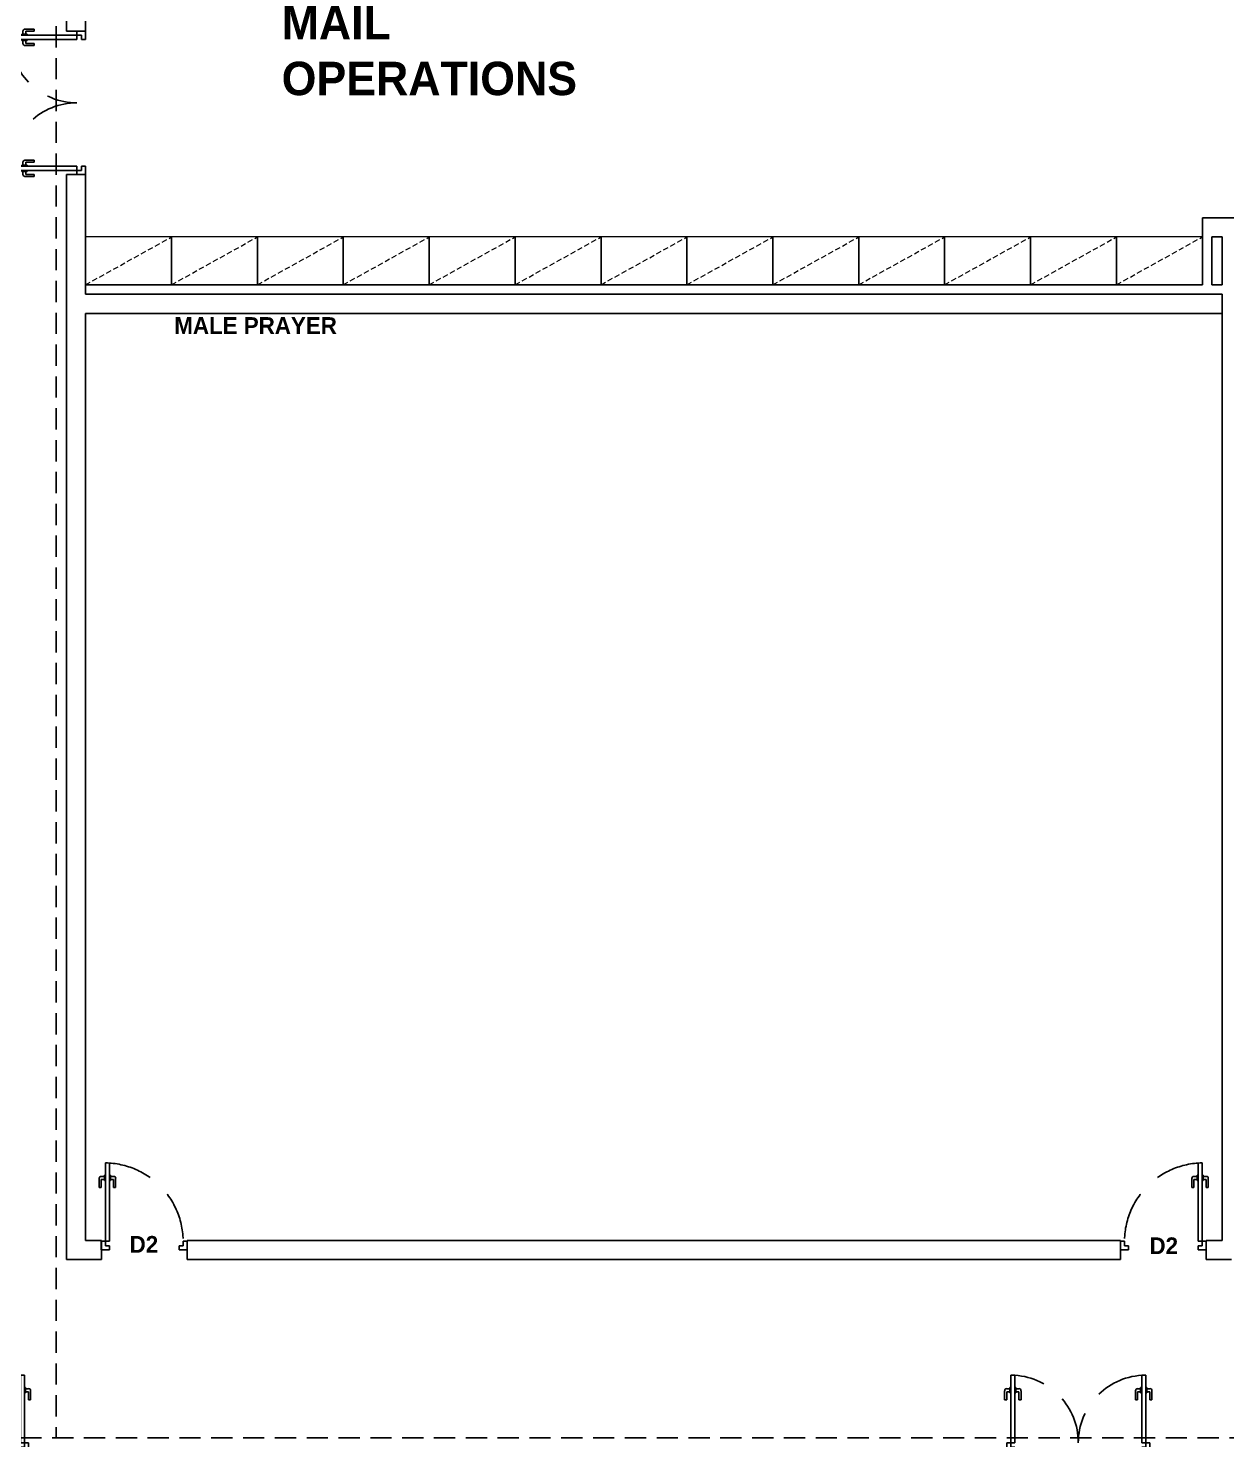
# Model space of a CAD drawing. Header units: inches. Extents: x 484217 to 497210, y -26946 to -21493.
# Drawn here: x 486325 to 486890, y -25745 to -25080 of the extents above; entities that cross this region are included whole.
import ezdxf

# ---------------------------------------------------------------- set-up
doc = ezdxf.new("R2010")
doc.units = ezdxf.units.IN
doc.header["$LTSCALE"] = 20
doc.header["$MEASUREMENT"] = 0
doc.linetypes.add('DASHED', pattern=[0.75, 0.5, -0.25])
doc.linetypes.add('HIDDEN2', pattern=[0.1875, 0.125, -0.0625])
doc.layers.add('A-furniture', color=50, linetype='Continuous', lineweight=9)
doc.layers.add('I-ANNO-TEXT', color=7, linetype='Continuous', lineweight=18)
for name, color, linetype in [('I-DOORS', 104, 'Continuous'), ('I-WALL-IN', 3, 'Continuous'), ('Water Main', 5, 'DASHED')]:
    doc.layers.add(name, color=color, linetype=linetype)
doc.styles.add('MICRO', font='')
doc.styles.get('MICRO').set_extended_font_data('MicrogrammaSSi', bold=True)

# ---------------------------------------------------------------- blocks, each defined once
blk = doc.blocks.new('door 1')
for p, q in [((86, 0), (0, 0)), ((0, -90), (0, 0)), ((86, -43), (86, 0)), ((814, 0), (900, 0)), ((814, -43), (814, 0)), ((900, -90), (900, 0)), ((43, -90), (0, -90)), ((86, -43), (43, -43)), ((43, -90), (43, -43)), ((43, -90), (43, -43)), ((43, -90), (43, -911)), ((43, -90), (86, -90)), ((86, -90), (86, -909)), ((814, -43), (857, -43)), ((857, -90), (857, -43)), ((857, -90), (857, -43)), ((857, -90), (900, -90)), ((857, -90), (857, -90)), ((-21, -652), (-21, -749)), ((0, -652), (-21, -652)), ((0, -652), (0, -738)), ((32, -738), (0, -738)), ((32, -727), (32, -781)), ((43, -727), (32, -727)), ((86, -727), (96, -727)), ((96, -727), (96, -781)), ((96, -738), (129, -738)), ((129, -652), (129, -738)), ((129, -652), (150, -652)), ((150, -652), (150, -749)), ((32, -770), (0, -770)), ((43, -781), (32, -781)), ((86, -781), (96, -781)), ((96, -770), (129, -770))]:
    blk.add_line(p, q)
at = {"linetype": 'DASHED', "ltscale": 50}
blk.add_arc((32, -86), 825, 270.745, 1.3972, dxfattribs=at)
for centre, start, end in [((0, -749), 180, 270), ((129, -749), 270, 0)]:
    blk.add_arc(centre, 21.4, start, end)
blk = doc.blocks.new('pivot door')
blk.add_line((-188253, -329835), (-188265, -329835))
at = {"layer": 'I-DOORS', "rotation": 180}
blk.add_blockref('door 1', (-188253, -329835), dxfattribs=at)
blk = doc.blocks.new('solid door-1500')
for p, q in [((410495, -4754), (410495, -4047)), ((410537, -4754), (410537, -4047)), ((411866, -4754), (411866, -4047)), ((411909, -4754), (411909, -4047)), ((410430, -4306), (410430, -4209)), ((410484, -4188), (410452, -4188)), ((410484, -4220), (410452, -4220)), ((410452, -4306), (410452, -4220)), ((410484, -4231), (410484, -4177)), ((410495, -4177), (410484, -4177)), ((410495, -4231), (410484, -4231)), ((410537, -4177), (410548, -4177)), ((410537, -4231), (410548, -4231)), ((410548, -4231), (410548, -4177)), ((410548, -4188), (410580, -4188)), ((410548, -4220), (410580, -4220)), ((410580, -4306), (410580, -4220)), ((410602, -4306), (410602, -4209)), ((411802, -4306), (411802, -4209)), ((411855, -4188), (411823, -4188)), ((411855, -4220), (411823, -4220)), ((411823, -4306), (411823, -4220)), ((411866, -4177), (411855, -4177)), ((411855, -4231), (411855, -4177)), ((411866, -4231), (411855, -4231)), ((411909, -4177), (411920, -4177)), ((411909, -4231), (411920, -4231)), ((411920, -4231), (411920, -4177)), ((411920, -4188), (411952, -4188)), ((411920, -4220), (411952, -4220)), ((411952, -4306), (411952, -4220)), ((411973, -4306), (411973, -4209)), ((410452, -4306), (410430, -4306)), ((410580, -4306), (410602, -4306)), ((411823, -4306), (411802, -4306)), ((411952, -4306), (411973, -4306)), ((410495, -4754), (410452, -4754)), ((410452, -4754), (410452, -4844)), ((410452, -4844), (410464, -4844)), ((410537, -4844), (410452, -4844)), ((410495, -4754), (410537, -4754)), ((410495, -4754), (410495, -4801)), ((410495, -4754), (410495, -4801)), ((410537, -4801), (410495, -4801)), ((410537, -4801), (410537, -4844)), ((411909, -4754), (411866, -4754)), ((411866, -4801), (411866, -4844)), ((411866, -4801), (411909, -4801)), ((411866, -4844), (411952, -4844)), ((411909, -4754), (411909, -4801)), ((411909, -4754), (411909, -4801)), ((411909, -4754), (411952, -4754)), ((411952, -4844), (411940, -4844)), ((411952, -4754), (411952, -4844))]:
    blk.add_line(p, q)
for points in [[(410495, -4047), (410537, -4047)], [(411909, -4047), (411866, -4047)]]:
    blk.add_lwpolyline(points)
at = {"linetype": 'DASHED', "ltscale": 50}
for centre, start, end in [((410495, -4754), 0, 86.5254), ((411909, -4754), 93.4746, 180)]:
    blk.add_arc(centre, 707, start, end, dxfattribs=at)
for centre, start, end in [((410452, -4209), 90, 180), ((410580, -4209), 0, 90), ((411823, -4209), 90, 180), ((411952, -4209), 0, 90)]:
    blk.add_arc(centre, 21.4, start, end)

msp = doc.modelspace()

# ---------------------------------------------------------------- linework, layer by layer
at = {"layer": 'A-furniture', "linetype": 'HIDDEN2'}
for p, q in [((486351.9, -25201.06, 6.93), (486392.4, -25178.56, 6.93)), ((486392.4, -25201.06, 6.93), (486432.9, -25178.56, 6.93)), ((486432.9, -25201.06, 6.93), (486473.4, -25178.56, 6.93)), ((486473.4, -25201.06, 6.93), (486513.9, -25178.56, 6.93)), ((486513.9, -25201.06, 6.93), (486554.4, -25178.56, 6.93)), ((486554.4, -25201.06, 6.93), (486594.9, -25178.56, 6.93)), ((486594.9, -25201.06, 6.93), (486635.4, -25178.56, 6.93)), ((486635.4, -25201.06, 6.93), (486675.9, -25178.56, 6.93)), ((486675.9, -25201.06, 6.93), (486716.4, -25178.56, 6.93)), ((486716.4, -25201.06, 6.93), (486756.9, -25178.56, 6.93)), ((486756.9, -25201.06, 6.93), (486797.4, -25178.56, 6.93)), ((486797.4, -25201.06, 6.93), (486837.9, -25178.56, 6.93)), ((486837.9, -25201.06, 6.93), (486878.4, -25178.56, 6.93))]:
    msp.add_line(p, q, dxfattribs=at)
at = {"layer": 'A-furniture', "elevation": 6.93}
for points in [[(486392.4, -25201.06), (486392.4, -25178.56), (486351.9, -25178.56), (486351.9, -25201.06)], [(486432.9, -25201.06), (486432.9, -25178.56), (486392.4, -25178.56), (486392.4, -25201.06)], [(486473.4, -25201.06), (486473.4, -25178.56), (486432.9, -25178.56), (486432.9, -25201.06)], [(486513.9, -25201.06), (486513.9, -25178.56), (486473.4, -25178.56), (486473.4, -25201.06)], [(486554.4, -25201.06), (486554.4, -25178.56), (486513.9, -25178.56), (486513.9, -25201.06)], [(486594.9, -25201.06), (486594.9, -25178.56), (486554.4, -25178.56), (486554.4, -25201.06)], [(486635.4, -25201.06), (486635.4, -25178.56), (486594.9, -25178.56), (486594.9, -25201.06)], [(486675.9, -25201.06), (486675.9, -25178.56), (486635.4, -25178.56), (486635.4, -25201.06)], [(486716.4, -25201.06), (486716.4, -25178.56), (486675.9, -25178.56), (486675.9, -25201.06)], [(486756.9, -25201.06), (486756.9, -25178.56), (486716.4, -25178.56), (486716.4, -25201.06)], [(486797.4, -25201.06), (486797.4, -25178.56), (486756.9, -25178.56), (486756.9, -25201.06)], [(486837.9, -25201.06), (486837.9, -25178.56), (486797.4, -25178.56), (486797.4, -25201.06)], [(486878.4, -25201.06), (486878.4, -25178.56), (486837.9, -25178.56), (486837.9, -25201.06)]]:
    msp.add_lwpolyline(points, close=True, dxfattribs=at)
at = {"layer": 'I-WALL-IN'}
for p, q in [((486342.9, -25081.6, 6.93), (486351.9, -25081.6, 6.93)), ((486347.4, -25081.6, 6.93), (486351.9, -25081.6, 6.93)), ((486342.9, -25149.1, 6.93), (486347.4, -25149.1, 6.93)), ((486347.4, -25149.1, 6.93), (486351.9, -25149.1, 6.93)), ((486878.4, -25174.06, 6.93), (486878.4, -25169.56, 6.93)), ((486882.9, -25169.56, 6.93), (486878.4, -25169.56, 6.93)), ((486887.67, -25169.56, 6.93), (486882.9, -25169.56, 6.93)), ((486887.67, -25169.56, 6.93), (486896.67, -25169.56, 6.93)), ((486878.4, -25174.06, 6.93), (486878.4, -25201.06, 6.93)), ((486887.67, -25178.56, 6.93), (486882.9, -25178.56, 6.93)), ((486882.9, -25178.56, 6.93), (486882.9, -25201.06, 6.93)), ((486887.67, -25178.56, 6.93), (486887.67, -25201.06, 6.93)), ((486342.9, -25214.56, 6.93), (486342.9, -25205.56, 6.93)), ((486359.33, -25655.83, 6.93), (486359.33, -25651.33, 6.93)), ((486399.83, -25655.83, 6.93), (486399.83, -25651.33, 6.93)), ((486839.74, -25655.83, 6.93), (486839.74, -25651.33, 6.93)), ((486880.24, -25655.83, 6.93), (486880.24, -25651.33, 6.93)), ((486342.9, -25655.83, 6.93), (486342.9, -25660.33, 6.93)), ((486359.33, -25660.33, 6.93), (486359.33, -25655.83, 6.93)), ((486399.83, -25660.33, 6.93), (486399.83, -25655.83, 6.93)), ((486839.74, -25660.33, 6.93), (486839.74, -25655.83, 6.93)), ((486880.24, -25660.33, 6.93), (486880.24, -25655.83, 6.93)), ((486351.9, -25660.33, 6.93), (486342.9, -25660.33, 6.93)), ((486887.67, -25660.33, 6.93), (486892.17, -25660.33, 6.93))]:
    msp.add_line(p, q, dxfattribs=at)
at = {"layer": 'I-WALL-IN', "elevation": 6.93}
for points in [[(486342.9, -25057.72), (486342.9, -25081.6)], [(486351.9, -25057.72), (486351.9, -25081.6)], [(486342.9, -25149.1), (486342.9, -25205.56)], [(486351.9, -25149.1), (486351.9, -25205.56)], [(486887.67, -25201.06), (486887.67, -25178.56)], [(486878.4, -25201.06), (486351.9, -25201.06)], [(486887.67, -25205.56), (486351.9, -25205.56)], [(486887.67, -25201.06), (486882.9, -25201.06)], [(486887.67, -25651.33), (486887.67, -25205.56)], [(486342.9, -25214.56), (486342.9, -25655.83)], [(486351.9, -25214.56), (486351.9, -25651.33)], [(486887.67, -25214.56), (486351.9, -25214.56)], [(486351.9, -25651.33), (486359.33, -25651.33)], [(486399.83, -25651.33), (486839.74, -25651.33)], [(486880.24, -25651.33), (486887.67, -25651.33)], [(486351.9, -25660.33), (486359.33, -25660.33)], [(486399.83, -25660.33), (486839.74, -25660.33)], [(486880.24, -25660.33), (486887.67, -25660.33)]]:
    msp.add_lwpolyline(points, dxfattribs=at)
at = {"layer": 'Water Main'}
for p, q in [((486337.97, -24374.26, 6.93), (486337.97, -25744.31, 6.93)), ((486126.15, -25744.31, 10.35), (486898.61, -25744.31, 10.35))]:
    msp.add_line(p, q, dxfattribs=at)

# ---------------------------------------------------------------- block references
at = {"layer": 'I-DOORS', "xscale": 0.04499999998952262, "yscale": 0.04499999998952262, "zscale": 0.04499999998952262, "rotation": 90}
msp.add_blockref('solid door-1500', (486133.91, -43619.43, 6.93), dxfattribs=at)
at = {"layer": 'I-DOORS'}
for name, p, xscale, yscale, zscale in [('pivot door', (477887.94, -10813.24, 6.93), -0.04500000025145709, 0.04499999998952262, 0.04499999999999744), ('pivot door', (495351.63, -10813.24, 6.93), 0.04500000025145709, 0.04500000025145709, 0.04500000025145709), ('solid door-1500', (467787.19, -25532.73, 6.93), 0.04500000025145709, 0.04500000025145709, 0.04500000025145709), ('solid door-1500', (468315.83, -25532.73, 6.93), 0.04500000025145709, 0.04500000025145709, 0.04500000025145709)]:
    msp.add_blockref(name, p, dxfattribs=dict(at, xscale=xscale, yscale=yscale, zscale=zscale))

# ---------------------------------------------------------------- texts
at = {"layer": 'I-ANNO-TEXT', "attachment_point": 1, "style": 'MICRO'}
for s, width, insert, char_height in [('{\\fBahnschrift Light|b1|i0|c0|p34;MAIL OPERATIONS}', 7.4099, (486444.35, -25069.73, 6.93), 15.75), ('{\\fBahnschrift Light|b1|i0|c0|p34;MALE PRAYER }', 3060.2566, (486393.72, -25216.33, 6.93), 7.875), ('{\\fBahnschrift Light|b1|i0|c0|p34;D2}', 7.4099, (486372.67, -25649.26, 6.93), 7.875), ('{\\fBahnschrift Light|b1|i0|c0|p34;D2}', 7.4099, (486853.47, -25649.91, 6.93), 7.875)]:
    msp.add_mtext_dynamic_manual_height_columns(s, width=width, gutter_width=1.5, heights=[0], dxfattribs=dict(at, insert=insert, char_height=char_height))

doc.saveas('drawing.dxf')
